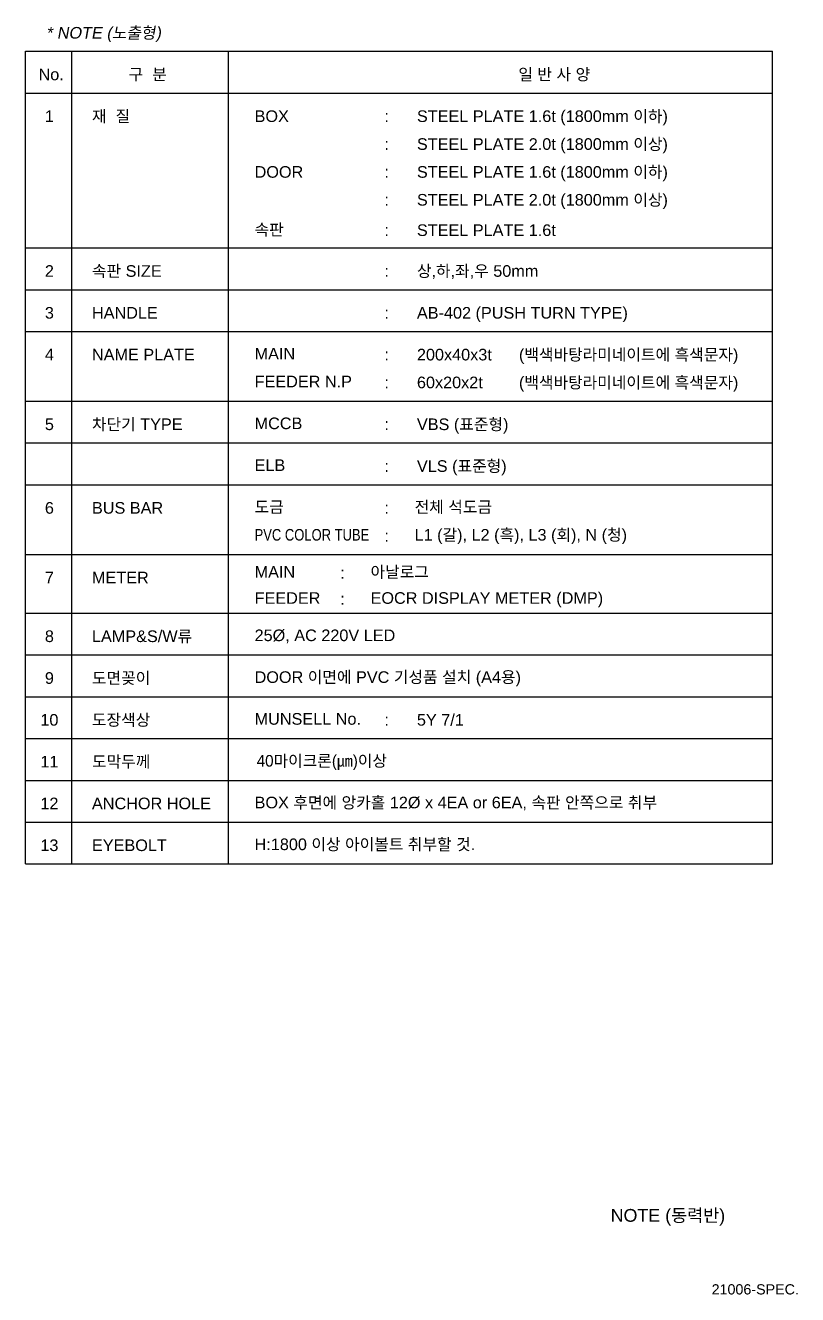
# Model space of a CAD drawing. Header units: millimetres. Extents: x 60229 to 91621, y 21923 to 36546.
# Drawn here: x 70129 to 72143, y 32592 to 35902 of the extents above; entities that cross this region are included whole.
import ezdxf
from ezdxf.enums import TextEntityAlignment as Align

# ---------------------------------------------------------------- set-up
doc = ezdxf.new("R2010")
doc.units = ezdxf.units.MM
doc.styles.get("Standard").update_dxf_attribs({"font": 'arial.ttf'})
doc.styles.add('돋음체', font='gulim.ttc')

msp = doc.modelspace()

# ---------------------------------------------------------------- linework, layer by layer
at = {"color": 4, "lineweight": -2}
for p, q in [((70129.1, 33715.1), (70129.1, 35834.8)), ((70129.1, 35834.8), (72077.3, 35834.8)), ((72077.3, 33715), (72077.3, 35834.7)), ((70129.1, 35725.7), (72077.3, 35725.7)), ((70129.1, 33715.1), (72077.3, 33715))]:
    msp.add_line(p, q, dxfattribs=at)
at = {"color": 8, "lineweight": -2}
for p, q in [((70250.2, 33715.1), (70250.3, 35834.8)), ((70659, 33715), (70659, 35834.8)), ((70129.1, 35321.9), (72077.3, 35321.8)), ((70129.1, 35212.9), (72077.3, 35212.8)), ((70698.5, 35212.9), (72077.3, 35212.8)), ((70129.1, 35103.9), (72077.3, 35103.8)), ((70129.1, 35103.9), (72077.3, 35103.8)), ((70698.5, 35103.8), (72077.3, 35103.8)), ((70129.1, 34922.1), (72077.3, 34922)), ((70129.1, 34813.1), (72077.3, 34813)), ((70129.1, 34704.1), (72077.3, 34704)), ((70129.1, 34522.4), (72077.3, 34522.3)), ((70129.1, 34369.3), (72077.3, 34369.2)), ((70129.1, 34260.2), (72077.3, 34260.1)), ((70129.1, 34151.2), (72077.3, 34151.1)), ((70129.1, 34042.2), (72077.3, 34042.1)), ((70129.1, 33933.1), (72077.3, 33933)), ((70129.1, 33824.1), (72077.3, 33824))]:
    msp.add_line(p, q, dxfattribs=at)

# ---------------------------------------------------------------- texts
at = {"color": 4, "lineweight": -2, "oblique": 10}
msp.add_text('* NOTE (노출형)', height=30.287, dxfattribs=at).set_placement((70183, 35867.8))
at = {"lineweight": -2}
for s, height, p in [('No.', 30.29, (70196.3, 35759.3)), ('구  분', 30.29, (70448.1, 35759.3)), ('일 반 사 양', 30.29, (71508.2, 35759.3)), ('1', 30.3, (70191.7, 35650.3)), ('2', 30.3, (70191.7, 35246.5)), ('3', 30.3, (70191.7, 35137.4)), ('4', 30.3, (70191.7, 35028.4)), ('5', 30.3, (70191.7, 34846.7)), ('6', 30.3, (70191.7, 34628.6)), ('7', 30.3, (70191.7, 34446.9)), ('8', 30.3, (70191.7, 34293.8)), ('9', 30.3, (70191.7, 34184.8)), ('10', 30.29, (70191.7, 34075.7)), ('11', 30.29, (70191.7, 33966.7)), ('12', 30.29, (70191.7, 33857.7)), ('13', 30.29, (70191.7, 33748.6)), ('NOTE (동력반)', 33.32, (71804.6, 32781.7))]:
    msp.add_text(s, height=height, dxfattribs=at).set_placement(p, align=Align.CENTER)
for s, height, p in [('재  질', 30.29, (70302.7, 35650.3)), ('BOX', 30.29, (70726.8, 35650.3)), (':', 30.3, (71065.3, 35650.3)), ('STEEL PLATE 1.6t (1800mm 이하)', 30.287, (71150.1, 35650.3)), (':', 30.3, (71065.3, 35577.6)), ('STEEL PLATE 2.0t (1800mm 이상)', 30.287, (71150.1, 35577.6)), ('DOOR', 30.29, (70726.8, 35504.9)), (':', 30.3, (71065.3, 35504.9)), ('STEEL PLATE 1.6t (1800mm 이하)', 30.287, (71150.1, 35504.9)), ('STEEL PLATE 2.0t (1800mm 이상)', 30.287, (71150.1, 35432.2)), (':', 30.3, (71065.3, 35432.2)), ('속판', 30.29, (70726.8, 35354.1)), (':', 30.3, (71065.3, 35353)), ('STEEL PLATE 1.6t', 30.287, (71150.1, 35353)), ('속판 SIZE', 30.29, (70302.7, 35246.5)), (':', 30.3, (71065.3, 35246.5)), ('상,하,좌,우 50mm', 30.287, (71150.1, 35246.5)), ('HANDLE', 30.29, (70302.7, 35137.5)), (':', 30.3, (71065.3, 35137.4)), ('AB-402 (PUSH TURN TYPE)', 30.287, (71150.1, 35137.4)), ('MAIN', 30.29, (70726.8, 35030.8)), ('200x40x3t', 30.29, (71150.1, 35028.4)), ('(백색바탕라미네이트에 흑색문자)', 30.287, (71416.2, 35028.4)), ('NAME PLATE', 30.29, (70302.7, 35028.4)), (':', 30.3, (71065.3, 35028.4)), ('FEEDER N.P', 30.29, (70726.8, 34958.2)), (':', 30.3, (71065.3, 34955.8)), ('60x20x2t', 30.29, (71150.1, 34955.8)), ('(백색바탕라미네이트에 흑색문자)', 30.287, (71416.2, 34955.7)), ('차단기 TYPE', 30.29, (70302.8, 34846.7)), ('MCCB', 30.29, (70726.8, 34849.1)), (':', 30.3, (71065.3, 34846.7)), ('VBS (표준형)', 30.29, (71150.1, 34846.7)), ('ELB ', 30.29, (70726.8, 34740.1)), ('VLS (표준형)', 30.29, (71150.1, 34737.7)), (':', 30.3, (71065.3, 34737.7)), ('도금', 30.29, (70726.8, 34631)), ('전체 석도금', 30.29, (71144, 34631)), ('BUS BAR', 30.29, (70302.7, 34628.6)), (':', 30.3, (71065.3, 34628.6)), (':', 30.3, (71065.3, 34555.9)), ('METER', 30.29, (70302.7, 34446.9)), ('MAIN', 30.29, (70726.8, 34461.5)), (':', 30.3, (70950.4, 34459.1)), ('아날로그', 30.29, (71029.2, 34461.5)), ('FEEDER', 30.29, (70726.8, 34393.5)), (':', 30.3, (70950.4, 34391.1)), ('EOCR DISPLAY METER (DMP)', 30.287, (71029.2, 34393.5)), ('LAMP&S/W류', 30.29, (70302.7, 34293.8)), ('25%%C, AC 220V LED', 30.287, (70726.8, 34296.2)), ('도면꽂이', 30.29, (70302.7, 34184.8)), ('DOOR 이면에 PVC 기성품 설치 (A4용)', 30.287, (70726.8, 34187.2)), ('도장색상', 30.29, (70302.7, 34075.7)), ('MUNSELL No.', 30.287, (70726.8, 34078.2)), (':', 30.3, (71065.3, 34075.7)), ('도막두께', 30.29, (70302.9, 33966.9)), ('ANCHOR HOLE', 30.287, (70302.7, 33857.7)), ('BOX 후면에 앙카홀 12%%C x 4EA or 6EA, 속판 안쪽으로 취부', 30.287, (70726.8, 33860.1)), ('EYEBOLT', 30.29, (70302.7, 33748.6)), ('H:1800 이상 아이볼트 취부할 것.', 30.287, (70726.8, 33751.1)), ('21006-SPEC.', 26.652, (71918.6, 32592.1))]:
    msp.add_text(s, height=height, dxfattribs=at).set_placement(p)
at = {"lineweight": -2, "width": 0.8}
msp.add_text('PVC COLOR TUBE', height=30.287, dxfattribs=at).set_placement((70726.8, 34558.4))
at = {"color": 4, "lineweight": -2}
for s, height, p in [('L1 (갈), L2 (흑), L3 (회), N (청)', 30.287, (71144, 34558.4)), ('5Y 7/1', 30.29, (71150.1, 34075.7))]:
    msp.add_text(s, height=height, dxfattribs=at).set_placement(p)
at = {"lineweight": -2, "style": '돋음체'}
msp.add_text('40마이크론(㎛)이상', height=30.287, dxfattribs=at).set_placement((70732.2, 33968.9))

doc.saveas('drawing.dxf')
